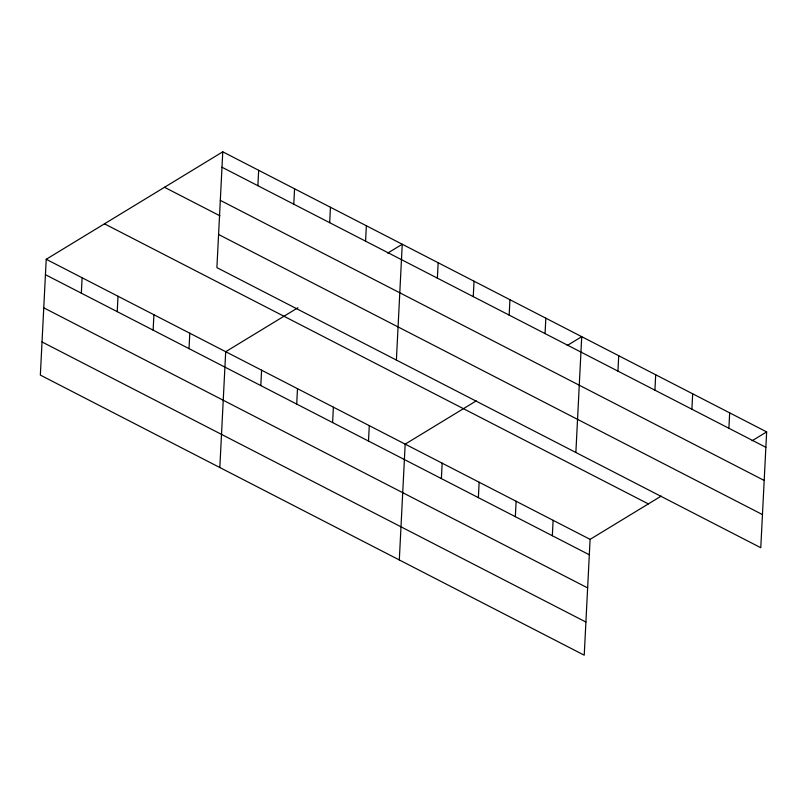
<?xml version="1.0" encoding="UTF-8"?>
<svg xmlns="http://www.w3.org/2000/svg" width="807" height="807" viewBox="0 0 807 807"><rect width="100%" height="100%" fill="white"/><g stroke="black" fill="none" stroke-linecap="round" stroke-linejoin="round"><path stroke-width="1.21" d="M222.772 151.817L216.901 267.631L760.779 547.721L766.65 431.906L222.772 151.817L46.221 259.279L40.35 375.094L584.228 655.183L590.099 539.369L661.226 496.073M81.336 293.163L82.112 277.769M117.227 311.653L118.014 296.25M153.128 330.134L153.905 314.74M189.02 348.624L189.796 333.22M219.827 467.525L225.698 351.711L297.894 307.77M257.887 185.701L258.664 170.307M260.812 385.595L261.589 370.191M293.778 204.191L294.565 188.788M296.714 404.085L297.49 388.681M329.68 222.671L330.456 207.278M332.605 422.565L333.382 407.172M365.571 241.162L366.358 225.758M368.496 441.056L369.283 425.652M396.388 360.063L402.249 244.249L387.683 253.116M399.314 559.947L405.175 444.143L476.301 400.847M437.364 278.133L438.151 262.729M441.379 478.581L442.165 463.188M473.265 296.623L474.042 281.219M478.369 497.637L479.146 482.233M509.156 315.103L509.943 299.71M515.35 516.682L516.127 501.278M545.058 333.594L545.835 318.19M552.331 535.727L553.118 520.323M575.865 452.485L581.726 336.68L567.17 345.537M617.93 371.119L618.717 355.726M654.921 390.164L655.698 374.771M691.902 409.22L692.678 393.816M728.882 428.265L729.669 412.861M752.084 440.773L766.65 431.906M221.986 167.22L765.873 447.31M220.311 200.358L764.189 480.447M164.507 187.285L219.988 215.852M218.586 234.494L762.464 514.584M104.476 223.821L648.364 503.911M46.221 259.279L590.099 539.369M45.434 274.683L589.312 554.772M43.76 307.82L587.637 587.91M42.025 341.956L585.912 622.046"/></g></svg>
